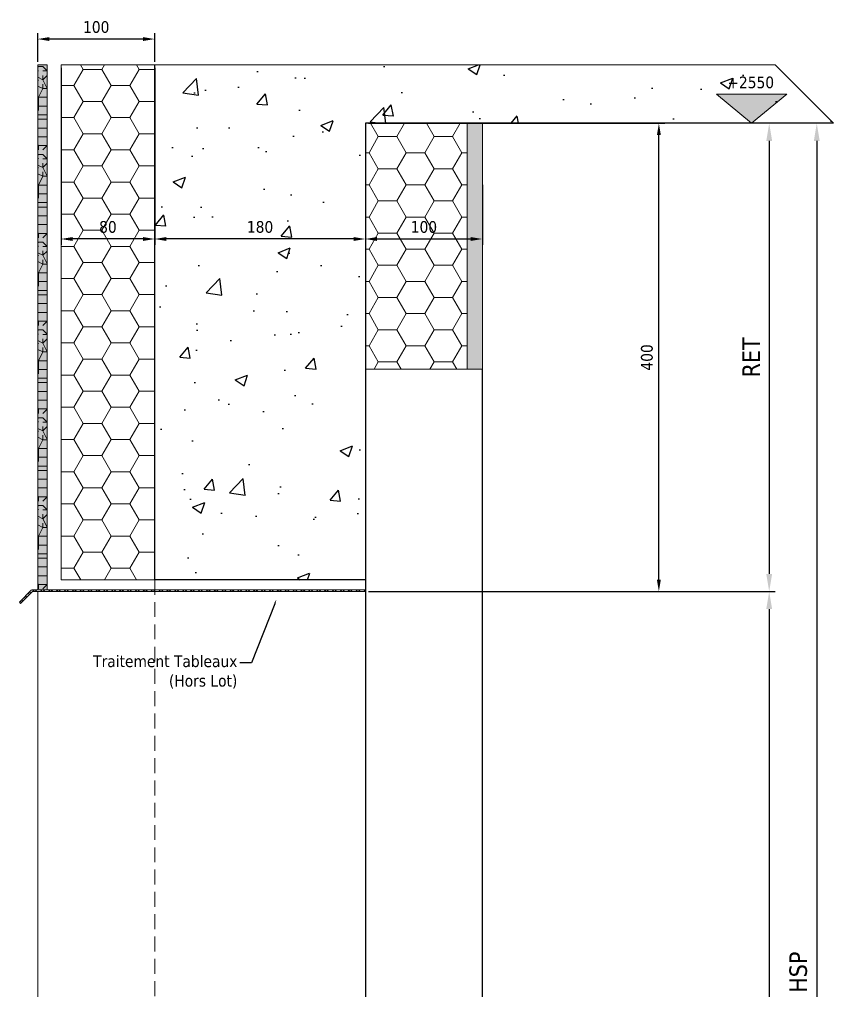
# Model space of a CAD drawing. Header units: millimetres. Extents: x -20000 to 230000, y -17405 to 24510.
# Drawn here: x 44704 to 45400, y 5803 to 6633 of the extents above; entities that cross this region are included whole.
import ezdxf
from ezdxf import colors
from ezdxf.entities.mleader import LeaderData, LeaderLine
from ezdxf.enums import TextEntityAlignment as Align
from ezdxf.math import Vec2, Vec3

# ---------------------------------------------------------------- set-up
doc = ezdxf.new("R2010")
doc.units = ezdxf.units.MM
doc.header["$PDMODE"] = 35
doc.header["$PDSIZE"] = 0.5
doc.linetypes.add('CACHE', pattern=[9.524999999999999, 6.35, -3.175])
doc.layers.get('0').update_dxf_attribs({"lineweight": 13})
doc.layers.get('Defpoints').update_dxf_attribs({"true_color": 0xc2a584})
doc.layers.add('0 - Invisible', color=43, linetype='Continuous', lineweight=0, plot=False)
for name, color, linetype, lineweight in [('1 - Aluminium', 150, 'Continuous', 13), ('1 - BETON', 251, 'Continuous', 25), ('1 - Bois', 44, 'Continuous', 13), ('1 - Cotation', 32, 'Continuous', 13), ('1 - INTERROMPU', 253, 'CACHE', 13), ('1 - Isolant', 132, 'Continuous', 13), ('1 - Platre', 252, 'Continuous', 13), ('1 - Texte', 7, 'Continuous', 13)]:
    doc.layers.add(name, color=color, linetype=linetype, lineweight=lineweight)
doc.layers.add('1 - Cache', color=7, linetype='Continuous', lineweight=0, true_color=0xffffff)
doc.styles.add('Texte Poralu', font='tahomabd.ttf')
doc.dimstyles.new('100 - 1000', dxfattribs={"dimtxt": 15, "dimasz": 15, "dimexe": 5, "dimexo": 2.5, "dimgap": 8, "dimtad": 1, "dimdec": 1, "dimtxsty": 'Texte Poralu', "dimcen": 10, "dimazin": 0, "dimtfac": 1, "dimtdec": 1, "dimtmove": 0, "dimatfit": 3, "dimfxl": 1, "dimarcsym": 0})
doc.dimstyles.new('30 - 1000', dxfattribs={"dimtxt": 10, "dimasz": 10, "dimexe": 5, "dimexo": 2.5, "dimgap": 5, "dimtad": 1, "dimdec": 1, "dimtxsty": 'Texte Poralu', "dimcen": 5, "dimazin": 0, "dimtfac": 1, "dimtdec": 1, "dimtmove": 0, "dimatfit": 3, "dimfxl": 1, "dimarcsym": 0})

# ---------------------------------------------------------------- blocks, each defined once
blk = doc.blocks.new('*U1214')
at = {"layer": '1 - Isolant'}
h = blk.add_hatch(dxfattribs=at)
h.set_pattern_fill('HONEY', color=256, scale=5)
h.set_pattern_definition([(0, (-58597.14088961176, -19497.49265059333), (23.8125, 13.748153225), [15.875, -31.75]), (120, (-58597.14088961176, -19497.49265059333), (-23.81249994797095, 13.74815331511695), [15.87499999999993, -31.74999999999986]), (59.99999999999999, (-58597.14088961176, -19497.49265059333), (5.202904551637744e-08, 27.49630654011694), [-31.75, 15.875])])
h.paths.add_polyline_path([(1.84029124352178e-10, -400.0000000000022), (87.00000000016948, -400.0000000000022), (86.99999999999818, -190), (-1.818989403545856e-12, -190)])
at = {"layer": '1 - Platre'}
h = blk.add_hatch(dxfattribs=at)
h.set_pattern_fill('AR-SAND', color=256, scale=0.1)
h.set_pattern_definition([(37.50000000000001, (-58597.14088961176, -19497.49265059333), (-0.1600031295984046, 4.894132373293424), [0, -3.860800000000001, 0, -4.318000000000001, 0, -4.1275]), (7.499999999999999, (-58597.14088961176, -19497.49265059333), (4.495232831380027, 7.168251005683543), [0, -2.0828, 0, -3.4798, 0, -1.3335]), (327.5, (-58600.26508961176, -19497.49265059333), (7.90992370241458, 0.01437184678545691), [0, -1.27, 0, -4.572, 0, -5.969]), (317.5, (-58600.26508961176, -19497.49265059333), (7.635564524722972, 2.229293232572162), [0, -0.635, 0, -2.9972, 0, -3.429])])
h.paths.add_polyline_path([(100.0000000001768, -400.0000000000022), (99.99999999999818, -190), (86.99999999999818, -190), (87.00000000016948, -400.0000000000022)])
at = {"layer": '0 - Invisible'}
for points in [[(1.84029124352178e-10, -400.0000000000022), (87.00000000016948, -400.0000000000022)], [(87.00000000016948, -400.0000000000022), (100.0000000001768, -400.0000000000022)]]:
    blk.add_lwpolyline(points, dxfattribs=at)
at = {"layer": '1 - Isolant'}
blk.add_lwpolyline([(87.00000000016948, -400.0000000000022), (86.99999999999818, -190), (-1.818989403545856e-12, -190), (1.84029124352178e-10, -400.0000000000022)], dxfattribs=at)
at = {"layer": '1 - Platre'}
blk.add_lwpolyline([(100.0000000001768, -400.0000000000022), (99.99999999999818, -190), (86.99999999999818, -190), (87.00000000016948, -400.0000000000022)], dxfattribs=at)
blk = doc.blocks.new('*U797')
at = {"layer": '1 - Isolant'}
h = blk.add_hatch(dxfattribs=at)
h.set_pattern_fill('HONEY', color=256, scale=5, style=0)
h.set_pattern_definition([(0, (-80.00000000000003, 279.9999999999841), (23.8125, 13.748153225), [15.875, -31.75]), (120, (-80.00000000000003, 279.9999999999841), (-23.81249994797095, 13.74815331511695), [15.87499999999995, -31.7499999999999]), (59.99999999999999, (-80.00000000000003, 279.9999999999841), (5.202904551637744e-08, 27.49630654011694), [-31.75, 15.875])])
h.paths.add_polyline_path([(-80, 439.999999999985), (2.694133978409138e-14, 439.999999999985), (1.77635683940025e-15, -9.094947017729282e-13), (-80.00000000000003, -9.094947017729282e-13)])
at = {"layer": '0 - Invisible'}
blk.add_lwpolyline([(-80, 439.999999999985), (2.694133978409138e-14, 439.999999999985)], dxfattribs=at)
at = {"layer": '1 - Isolant'}
blk.add_lwpolyline([(2.694133978409138e-14, 439.999999999985), (0, 0), (0, 0), (1.77635683940025e-15, -9.094947017729282e-13), (-80.00000000000003, -9.094947017729282e-13), (-80, 439.999999999985)], dxfattribs=at)
blk = doc.blocks.new('*D1445')
at = {"layer": '1 - Cotation', "color": 0, "lineweight": -2, "transparency": 16777216}
for p, q in [((45002.50002455692, 6144.331641222817), (45350.00002455673, 6144.331641222817)), ((45345.00002455673, 6129.331641222817), (45345.00002455673, 5398.732209340044)), ((45102.50002455684, 5383.732209340044), (45350.00002455673, 5383.732209340044))]:
    blk.add_line(p, q, dxfattribs=at)
at = {"layer": '1 - Cotation', "color": 0, "transparency": 16777216}
for points in [[(45342.50002455673, 6129.331641222817), (45347.50002455673, 6129.331641222817), (45345.00002455673, 6144.331641222817)], [(45342.50002455673, 5398.732209340044), (45347.50002455673, 5398.732209340044), (45345.00002455673, 5383.732209340044)]]:
    blk.add_solid(points, dxfattribs=at)
at = {"layer": 'Defpoints', "color": 0, "transparency": 16777216}
for p in [(45000.00002455692, 6144.331641222817), (45100.00002455684, 5383.732209340044), (45345.00002455673, 5383.732209340044)]:
    blk.add_point(p, dxfattribs=at)
at = {"layer": '1 - Cotation', "color": 0, "transparency": 16777216, "insert": (45329.50002455673, 5764.031925281438), "char_height": 15, "attachment_point": 5, "rotation": 90, "style": 'Texte Poralu'}
blk.add_mtext('H', dxfattribs=at)
blk = doc.blocks.new('*D1446')
at = {"layer": '1 - Cotation', "color": 0, "lineweight": -2, "transparency": 16777216}
for p, q in [((45397.50002455699, 6544.331641222834), (45380.66724815396, 6544.331641222834)), ((45385.66724815396, 6529.331641222834), (45385.66724815396, 5108.73220933936)), ((45397.5000245568, 5093.73220933936), (45380.66724815396, 5093.73220933936))]:
    blk.add_line(p, q, dxfattribs=at)
at = {"layer": '1 - Cotation', "color": 0, "transparency": 16777216}
for points in [[(45383.16724815396, 6529.331641222834), (45388.16724815396, 6529.331641222834), (45385.66724815396, 6544.331641222834)], [(45383.16724815396, 5108.73220933936), (45388.16724815396, 5108.73220933936), (45385.66724815396, 5093.73220933936)]]:
    blk.add_solid(points, dxfattribs=at)
at = {"layer": 'Defpoints', "color": 0, "transparency": 16777216}
for p in [(45400.00002455699, 6544.331641222834), (45385.66724815396, 5093.73220933936), (45400.0000245568, 5093.73220933936)]:
    blk.add_point(p, dxfattribs=at)
at = {"layer": '1 - Cotation', "color": 0, "transparency": 16777216, "insert": (45369.89525352669, 5819.031925281105), "char_height": 15, "attachment_point": 5, "rotation": 90, "style": 'Texte Poralu'}
blk.add_mtext('HSP', dxfattribs=at)
blk = doc.blocks.new('*U1213')
at = {"layer": '1 - BETON'}
h = blk.add_hatch(dxfattribs=at)
h.set_pattern_fill('CONCRETE', color=256, scale=15, style=0, pattern_type=2)
h.set_pattern_definition([(49.99999999999999, (169.9999999999999, 40.0000000000009), (107.589027390113, -9.412820247389266), [11.25, -123.75]), (355, (169.9999999999999, 40.0000000000009), (-20.81270004195, 112.8288200550018), [9, -99]), (100.4514, (178.965752, 39.21559900000089), (86.77640725710323, 103.415931309143), [9.5610285, -105.1713168]), (46.18420000000002, (169.9999999999999, 70.0000000000009), (160.0861572938467, -24.82785214935271), [16.87499999999985, -185.6249999999988]), (96.6356, (183.34051175, 67.93100395000089), (140.1994058323055, 146.1176806350663), [14.3415432, -157.75695]), (351.1842, (169.9999999999999, 70.0000000000009), (140.1992917700441, 146.1177901387987), [13.5, -148.5]), (21, (184.9999999999999, 62.5000000000009), (89.53605781776925, -60.39283359980082), [11.25, -123.75]), (326.0000000000001, (184.9999999999999, 62.5000000000009), (36.49729978823726, 108.772506757028), [9, -99]), (71.4514, (192.46133495, 57.4672591000009), (126.0333942872235, 48.37957450649286), [9.5610285, -105.1713168]), (37.50000000000001, (169.9999999999999, 40.0000000000009), (1.8239782975936, 49.93407807469672), [0, -97.8, 0, -100.5, 0, -99.375]), (7.499999999999999, (169.9999999999999, 40.0000000000009), (39.46043061632229, 59.16175678235403), [0, -57.3, 0, -95.55, 0, -37.875]), (327.5, (136.55, 40.0000000000009), (80.07336542586135, -3.383230760156963), [0, -37.5, 0, -117, 0, -155.25]), (317.5, (121.55, 40.0000000000009), (87.47792540135794, 15.01574734984766), [0, -48.75, 0, -77.69999999999999, 0, -110.25])])
h.paths.add_polyline_path([(400, 390.0000000000009), (350, 440.0000000000009), (-180, 440.0000000000009), (-180, 0), (0, 0), (0, 390.0000000000009)])
at = {"layer": '0 - Invisible'}
blk.add_lwpolyline([(400, 390.0000000000009), (350, 440.0000000000009), (-180, 440.0000000000009)], dxfattribs=at)
at = {"layer": '1 - BETON'}
blk.add_lwpolyline([(400, 390.0000000000009), (0, 390.0000000000009), (0, 0), (-180, 0), (-180, 440.0000000000009)], dxfattribs=at)
blk = doc.blocks.new('*D1447')
at = {"layer": 'Defpoints', "color": 0, "lineweight": -2, "transparency": 16777216}
for p, q in [((45000.00002455676, 6491.8316412228), (45000.00002455676, 6440.505853438952)), ((45100.00002455702, 6491.831641222801), (45100.00002455702, 6440.505853438952)), ((45010.00002455676, 6445.505853438952), (45090.00002455702, 6445.505853438952))]:
    blk.add_line(p, q, dxfattribs=at)
at = {"layer": 'Defpoints', "color": 0, "transparency": 16777216}
for p in [(45000.00002455676, 6494.3316412228), (45100.00002455702, 6494.331641222801), (45100.00002455702, 6445.505853438952)]:
    blk.add_point(p, dxfattribs=at)
for points in [[(45010.00002455676, 6447.172520105619), (45010.00002455676, 6443.839186772285), (45000.00002455676, 6445.505853438952)], [(45090.00002455702, 6447.172520105619), (45090.00002455702, 6443.839186772285), (45100.00002455702, 6445.505853438952)]]:
    blk.add_solid(points, dxfattribs=at)
at = {"layer": 'Defpoints', "color": 0, "transparency": 16777216, "insert": (45050.0000245569, 6455.710688898992), "char_height": 10, "attachment_point": 5, "style": 'Texte Poralu'}
blk.add_mtext('100', dxfattribs=at)
blk = doc.blocks.new('*D1451')
at = {"layer": 'Defpoints', "color": 0, "lineweight": -2, "transparency": 16777216}
for p, q in [((44820.00002455693, 6591.831641222818), (44820.00002455693, 6440.505853438946)), ((45000.00002455676, 6491.8316412228), (45000.00002455676, 6440.505853438946)), ((44990.00002455676, 6445.505853438946), (44830.00002455693, 6445.505853438946))]:
    blk.add_line(p, q, dxfattribs=at)
at = {"layer": 'Defpoints', "color": 0, "transparency": 16777216}
for p in [(44820.00002455693, 6594.331641222818), (45000.00002455676, 6494.3316412228), (44820.00002455693, 6445.505853438946)]:
    blk.add_point(p, dxfattribs=at)
for points in [[(44830.00002455693, 6447.172520105613), (44830.00002455693, 6443.839186772279), (44820.00002455693, 6445.505853438946)], [(44990.00002455676, 6447.172520105613), (44990.00002455676, 6443.839186772279), (45000.00002455676, 6445.505853438946)]]:
    blk.add_solid(points, dxfattribs=at)
at = {"layer": 'Defpoints', "color": 0, "transparency": 16777216, "insert": (44910.00002455685, 6455.734194607516), "char_height": 10, "attachment_point": 5, "style": 'Texte Poralu'}
blk.add_mtext('180', dxfattribs=at)
blk = doc.blocks.new('*D1448')
at = {"layer": '1 - Cotation', "color": 0, "lineweight": -2, "transparency": 16777216}
for p, q in [((45397.50002455693, 6544.331641222818), (45340.00002455673, 6544.331641222818)), ((45345.00002455673, 6529.331641222818), (45345.00002455673, 6159.331641222817)), ((45002.50002455692, 6144.331641222817), (45350.00002455673, 6144.331641222817))]:
    blk.add_line(p, q, dxfattribs=at)
at = {"layer": '1 - Cotation', "color": 0, "transparency": 16777216}
for points in [[(45342.50002455673, 6529.331641222818), (45347.50002455673, 6529.331641222818), (45345.00002455673, 6544.331641222818)], [(45342.50002455673, 6159.331641222817), (45347.50002455673, 6159.331641222817), (45345.00002455673, 6144.331641222817)]]:
    blk.add_solid(points, dxfattribs=at)
at = {"layer": 'Defpoints', "color": 0, "transparency": 16777216}
for p in [(45400.00002455693, 6544.331641222818), (45000.00002455692, 6144.331641222817), (45345.00002455673, 6144.331641222817)]:
    blk.add_point(p, dxfattribs=at)
at = {"layer": '1 - Cotation', "color": 0, "transparency": 16777216, "insert": (45329.50002455673, 6344.331641222824), "char_height": 15, "attachment_point": 5, "rotation": 90, "style": 'Texte Poralu'}
blk.add_mtext('RET', dxfattribs=at)
blk = doc.blocks.new('*U474')
blk.add_hatch(color=256).paths.add_polyline_path([(-70, 0), (-100, 25), (-40, 25)])
blk.add_line((0, 0), (-95, 0))
blk.add_lwpolyline([(-70, 0), (-100, 25), (-40, 25), (-70, 0)])
at = {"style": 'Texte Poralu'}
blk.add_attdef('HAUTEUR', text='', height=10, dxfattribs=at).set_placement((-70, 34.99999999999997), align=Align.MIDDLE_CENTER)
blk = doc.blocks.new('*D1452')
at = {"layer": 'Defpoints', "color": 0, "lineweight": -2, "transparency": 16777216}
for p, q in [((45002.50002455693, 6544.331641222818), (45255.74233473121, 6544.331641222818)), ((45250.74233473121, 6154.331641222817), (45250.74233473121, 6534.331641222818)), ((45002.50002455692, 6144.331641222817), (45255.74233473121, 6144.331641222817))]:
    blk.add_line(p, q, dxfattribs=at)
at = {"layer": 'Defpoints', "color": 0, "transparency": 16777216}
for p in [(45000.00002455693, 6544.331641222818), (45250.74233473121, 6544.331641222818), (45000.00002455692, 6144.331641222817)]:
    blk.add_point(p, dxfattribs=at)
for points in [[(45249.07566806455, 6534.331641222818), (45252.40900139788, 6534.331641222818), (45250.74233473121, 6544.331641222818)], [(45249.07566806455, 6154.331641222817), (45252.40900139788, 6154.331641222817), (45250.74233473121, 6144.331641222817)]]:
    blk.add_solid(points, dxfattribs=at)
at = {"layer": 'Defpoints', "color": 0, "transparency": 16777216, "insert": (45240.53749927117, 6344.331641222824), "char_height": 10, "attachment_point": 5, "rotation": 90, "style": 'Texte Poralu'}
blk.add_mtext('400', dxfattribs=at)
blk = doc.blocks.new('*D1453')
at = {"layer": 'Defpoints', "color": 0, "lineweight": -2, "transparency": 16777216}
for p, q in [((44740.00002455693, 6591.831641222801), (44740.00002455693, 6440.505853438954)), ((44820.00002455693, 6591.831641222801), (44820.00002455693, 6440.505853438954)), ((44810.00002455693, 6445.505853438954), (44750.00002455693, 6445.505853438954))]:
    blk.add_line(p, q, dxfattribs=at)
at = {"layer": 'Defpoints', "color": 0, "transparency": 16777216}
for p in [(44740.00002455693, 6594.331641222801), (44820.00002455693, 6594.331641222801), (44740.00002455693, 6445.505853438954)]:
    blk.add_point(p, dxfattribs=at)
for points in [[(44750.00002455693, 6447.172520105621), (44750.00002455693, 6443.839186772287), (44740.00002455693, 6445.505853438954)], [(44810.00002455693, 6447.172520105621), (44810.00002455693, 6443.839186772287), (44820.00002455693, 6445.505853438954)]]:
    blk.add_solid(points, dxfattribs=at)
at = {"layer": 'Defpoints', "color": 0, "transparency": 16777216, "insert": (44780.00002455693, 6455.734194607523), "char_height": 10, "attachment_point": 5, "style": 'Texte Poralu'}
blk.add_mtext('80', dxfattribs=at)
blk = doc.blocks.new('*D1449')
at = {"layer": '1 - Cotation', "color": 0, "lineweight": -2, "transparency": 16777216}
for p, q in [((44720.00002455693, 6596.831641222803), (44720.00002455693, 6621.338765349064)), ((44820.00002455693, 6596.831641222801), (44820.00002455693, 6621.338765349064)), ((44810.00002455693, 6616.338765349064), (44730.00002455693, 6616.338765349064))]:
    blk.add_line(p, q, dxfattribs=at)
at = {"layer": '1 - Cotation', "color": 0, "transparency": 16777216}
for points in [[(44730.00002455693, 6618.005432015731), (44730.00002455693, 6614.672098682398), (44720.00002455693, 6616.338765349064)], [(44810.00002455693, 6618.005432015731), (44810.00002455693, 6614.672098682398), (44820.00002455693, 6616.338765349064)]]:
    blk.add_solid(points, dxfattribs=at)
at = {"layer": 'Defpoints', "color": 0, "transparency": 16777216}
for p in [(44720.00002455693, 6616.338765349064), (44720.00002455693, 6594.331641222803), (44820.00002455693, 6594.331641222801)]:
    blk.add_point(p, dxfattribs=at)
at = {"layer": '1 - Cotation', "color": 0, "transparency": 16777216, "insert": (44770.00002455693, 6626.543600809105), "char_height": 10, "attachment_point": 5, "style": 'Texte Poralu'}
blk.add_mtext('100', dxfattribs=at)
blk = doc.blocks.new('*U831')
at = {"layer": '1 - Aluminium'}
h = blk.add_hatch(dxfattribs=at)
h.set_pattern_fill('ANSI32', color=256, scale=0.5, angle=90, style=0)
h.set_pattern_definition([(135, (-295.6066017177927, -10.16726188958273), (-3.367596045400933, -3.367596045400933), []), (135, (-295.6066017177927, -7.922196889579936), (-3.367596045400933, -3.367596045400933), [])])
edge = h.paths.add_edge_path()
edge.add_line((0, 1.5), (0, 0))
edge.add_line((0, 0), (-284.3786796564291, 0))
edge.add_line((-284.3786796564291, 0), (-294.5459415460118, -10.16726188958273))
edge.add_line((-294.5459415460118, -10.16726188958273), (-295.6066017177927, -9.106601717801821))
edge.add_line((-295.6066017177927, -9.106601717801821), (-285.43933982821, 1.06066017178091))
edge.add_arc((-284.378679656431, -7.696066006701585e-13), 1.500000000000757, 89.99999999992838, 134.9999999999286, ccw=False)
edge.add_line((-284.3786796564291, 1.5), (0, 1.5))
blk.add_lwpolyline([(0, 1.5), (0, 0), (0, 0, -0.414213562373095), (0, 0), (-284.3786796564291, 0), (-294.5459415460118, -10.16726188958273), (-295.6066017177927, -9.106601717801821), (-285.43933982821, 1.06066017178091, -0.198912367379658), (-284.3786796564291, 1.5), (0, 1.5)], format="xyb", close=True, dxfattribs=at)
blk = doc.blocks.new('*U832')
at = {"layer": '1 - Bois'}
h = blk.add_hatch(dxfattribs=at)
h.set_pattern_fill('352', color=256, scale=75, style=0, pattern_type=2)
h.set_pattern_definition([(0, (449.7499999999858, -17), (75, 75), [22.5, -52.5]), (0, (449.7499999999858, -13.25), (75, 75), [22.5, -52.5]), (0, (453.4999999999858, -5.75), (75, 75), [15, -60]), (0, (457.2499999999858, 1.75), (75, 75), [11.25, -63.75]), (0, (457.2499999999858, 9.25), (75, 75), [7.5, -67.5]), (0, (438.4999999999858, 16.75), (75, 75), [3.75, -18.75, 3.75, -48.75]), (0, (449.7499999999858, 20.5), (75, 75), [3.75, -30, 11.25, -30]), (0, (464.7499999999858, 24.25), (75, 75), [3.75, -3.75, 3.75, -63.75]), (0, (460.9999999999858, 28), (75, 75), [3.75, -71.25]), (0, (457.2499999999858, 35.5), (75, 75), [11.25, -63.75]), (0, (457.2499999999858, 43), (75, 75), [15, -60]), (0, (453.4999999999858, 50.5), (75, 75), [18.75, -22.5, 3.75, -30]), (90, (423.4999999999858, 5.5), (-74.99999999999999, 75), [3.75, -7.5, 18.75, -45]), (90, (427.2499999999858, 13), (-74.99999999999999, 75), [3.75, -3.75, 11.25, -56.25]), (90, (430.9999999999858, 43), (-74.99999999999999, 75), [7.5, -67.5]), (90, (434.7499999999858, 13), (-74.99999999999999, 75), [15, -22.5, 3.75, -33.75]), (90, (438.4999999999858, 54.25), (-74.99999999999999, 75), [3.75, -71.25]), (90, (442.2499999999858, 16.75), (-74.99999999999999, 75), [11.25, -63.75]), (90, (449.7499999999858, 20.5), (-74.99999999999999, 75), [7.5, -67.5]), (90, (457.2499999999858, 20.5), (-74.99999999999999, 75), [3.75, -11.25, 11.25, -48.75]), (90, (460.9999999999858, 24.25), (-74.99999999999999, 75), [3.75, -71.25]), (90, (464.7499999999858, 9.25), (-74.99999999999999, 75), [10.5, -64.5]), (90, (468.4999999999858, -5.75), (-74.99999999999999, 75), [7.5, -67.5]), (90, (475.9999999999858, 24.25), (-74.99999999999999, 75), [3.75, -71.25]), (90, (483.4999999999858, 20.5), (-74.99999999999999, 75), [11.25, -63.75]), (90, (490.9999999999858, 20.5), (-74.99999999999999, 75), [11.25, -63.75]), (45, (479.7499999999858, -9.5), (8.326672684688674e-15, 75.00000000142686), [5.30325, -5.30325, 5.30325, -90.15626715]), (45, (464.7499999999858, 9.25), (8.326672684688674e-15, 75.00000000142686), [10.6065, -95.45951715]), (45, (434.7499999999858, 46.75), (8.326672684688674e-15, 75.00000000142686), [10.6065, -95.45951715]), (45, (449.7499999999858, 28), (8.326672684688674e-15, 75.00000000142686), [10.6065, -95.45951715]), (45, (453.4999999999858, 13), (8.326672684688674e-15, 75.00000000142686), [10.6065, -95.45951715]), (45, (475.9999999999858, -2), (8.326672684688674e-15, 75.00000000142686), [10.6065, -95.45951715]), (45, (468.4999999999858, 1.75), (8.326672684688674e-15, 75.00000000142686), [15.9099, -90.15611715]), (45, (445.9999999999858, 35.5), (8.326672684688674e-15, 75.00000000142686), [5.30325, -100.76276715]), (45, (442.2499999999858, 43), (8.326672684688674e-15, 75.00000000142686), [5.30325, -100.76276715]), (45, (472.2499999999858, 43), (8.326672684688674e-15, 75.00000000142686), [5.30325, -100.76276715]), (45, (442.2499999999858, 5.5), (8.326672684688674e-15, 75.00000000142686), [5.30325, -100.76276715]), (45, (483.4999999999858, 31.75), (8.326672684688674e-15, 75.00000000142686), [5.30325, -100.76276715]), (45, (457.2499999999858, 24.25), (8.326672684688674e-15, 75.00000000142686), [5.30325, -100.76276715]), (45, (464.7499999999858, 31.75), (8.326672684688674e-15, 75.00000000142686), [5.30325, -100.76276715]), (135, (460.9999999999858, 16.75), (-75.00000000142686, 8.326672684688674e-15), [5.30325, -5.30325, 15.9099, -79.54961714999999]), (135, (472.2499999999858, 16.75), (-75.00000000142686, 8.326672684688674e-15), [5.30325, -100.76276715]), (135, (472.2499999999858, -9.5), (-75.00000000142686, 8.326672684688674e-15), [5.30325, -100.76276715]), (135, (457.2499999999858, 9.25), (-75.00000000142686, 8.326672684688674e-15), [5.30325, -100.76276715]), (135, (468.4999999999858, 24.25), (-75.00000000142686, 8.326672684688674e-15), [5.30325, -100.76276715]), (135, (449.7499999999858, 5.5), (-75.00000000142686, 8.326672684688674e-15), [5.30325, -100.76276715]), (135, (479.7499999999858, 5.5), (-75.00000000142686, 8.326672684688674e-15), [5.30325, -100.76276715]), (135, (427.2499999999858, -17), (-75.00000000142686, 8.326672684688674e-15), [5.30325, -100.76276715]), (135, (430.9999999999858, -13.25), (-75.00000000142686, 8.326672684688674e-15), [10.6065, -95.45951715]), (135, (434.7499999999858, -9.5), (-75.00000000142686, 8.326672684688674e-15), [10.6065, -95.45951715]), (135, (442.2499999999858, -9.5), (-75.00000000142686, 8.326672684688674e-15), [10.6065, -95.45951715]), (135, (445.9999999999858, -2), (-75.00000000142686, 8.326672684688674e-15), [10.6065, -95.45951715]), (135, (475.9999999999858, 28), (-75.00000000142686, 8.326672684688674e-15), [10.6065, -95.45951715]), (135, (490.9999999999858, -9.5), (-75.00000000142686, 8.326672684688674e-15), [10.6065, -95.45951715]), (135, (494.7499999999858, 50.5), (-75.00000000142686, 8.326672684688674e-15), [10.6065, -95.45951715]), (135, (494.7499999999858, 43), (-75.00000000142686, 8.326672684688674e-15), [10.6065, -95.45951715]), (135, (487.2499999999858, 39.25), (-75.00000000142686, 8.326672684688674e-15), [10.6065, -95.45951715]), (135, (434.7499999999858, 39.25), (-75.00000000142686, 8.326672684688674e-15), [15.9099, -90.15611715]), (135, (483.4999999999858, 31.75), (-75.00000000142686, 8.326672684688674e-15), [15.9099, -90.15611715]), (26.56505119999999, (442.2499999999858, 54.25), (75.00000000000706, 3.000483611570459e-08), [8.385, -159.320098275]), (26.56505119999999, (442.2499999999858, 16.75), (75.00000000000706, 3.000483611570459e-08), [8.385, -159.320098275]), (26.56505119999999, (449.7499999999858, 39.25), (75.00000000000706, 3.000483611570459e-08), [8.385, -159.320098275]), (26.56505119999999, (472.2499999999858, -13.25), (75.00000000000706, 3.000483611570459e-08), [8.385, -159.320098275]), (26.56505119999999, (468.4999999999858, -5.75), (75.00000000000706, 3.000483611570459e-08), [8.385, -159.320098275]), (26.56505119999999, (445.9999999999858, 9.25), (75.00000000000706, 3.000483611570459e-08), [8.385, -159.320098275]), (26.56505119999999, (445.9999999999858, 46.75), (75.00000000000706, 3.000483611570459e-08), [8.385, -159.320098275]), (26.56505119999999, (468.4999999999858, 24.25), (75.00000000000706, 3.000483611570459e-08), [16.77, -150.935098275]), (63.43494882, (468.4999999999858, 35.5), (3.824898731075166e-09, 75.00000000000705), [8.384999999999982, -159.3200982749997]), (63.43494882, (479.7499999999858, 13), (3.824898731075166e-09, 75.00000000000705), [8.384999999999982, -159.3200982749997]), (63.43494882, (442.2499999999858, 28), (3.824898731075166e-09, 75.00000000000705), [8.384999999999982, -159.3200982749997]), (63.43494882, (427.2499999999858, 31.75), (3.824898731075166e-09, 75.00000000000705), [8.384999999999982, -159.3200982749997]), (63.43494882, (472.2499999999858, 16.75), (3.824898731075166e-09, 75.00000000000705), [8.384999999999982, -159.3200982749997]), (63.43494882, (464.7499999999858, 16.75), (3.824898731075166e-09, 75.00000000000705), [8.384999999999982, -159.3200982749997]), (63.43494882, (434.7499999999858, 28), (3.824898731075166e-09, 75.00000000000705), [16.76999999999996, -150.9350982749997]), (63.43494882, (490.9999999999858, 1.75), (3.824898731075166e-09, 75.00000000000705), [16.76999999999996, -150.9350982749997]), (63.43494882, (483.4999999999858, 5.5), (3.824898731075166e-09, 75.00000000000705), [16.76999999999996, -150.9350982749997]), (116.5650512, (423.4999999999858, -5.75), (-3.000486109572265e-08, 75.00000000000705), [8.384999999999982, -159.3200982749997]), (116.5650512, (423.4999999999858, 35.5), (-3.000486109572265e-08, 75.00000000000705), [8.384999999999982, -159.3200982749997]), (116.5650512, (438.4999999999858, -17), (-3.000486109572265e-08, 75.00000000000705), [8.384999999999982, -159.3200982749997]), (116.5650512, (430.9999999999858, 50.5), (-3.000486109572265e-08, 75.00000000000705), [8.384999999999982, -159.3200982749997]), (116.5650512, (438.4999999999858, 5.5), (-3.000486109572265e-08, 75.00000000000705), [8.384999999999982, -159.3200982749997]), (116.5650512, (453.4999999999858, 13), (-3.000486109572265e-08, 75.00000000000705), [8.384999999999982, -159.3200982749997]), (116.5650512, (460.9999999999858, 28), (-3.000486109572265e-08, 75.00000000000705), [8.384999999999982, -159.3200982749997]), (116.5650512, (427.2499999999858, -2), (2.408598827469133e-05, 75.00001205800363), [8.384999999999982, -159.3200982749997]), (116.5650512, (445.9999999999858, 9.25), (-3.000486109572265e-08, 75.00000000000705), [8.384999999999982, -159.3200982749997]), (116.5650512, (468.4999999999858, 1.75), (-3.000486109572265e-08, 75.00000000000705), [8.384999999999982, -159.3200982749997]), (116.5650512, (475.9999999999858, 9.25), (-3.000486109572265e-08, 75.00000000000705), [8.384999999999982, -159.3200982749997]), (116.5650512, (490.9999999999858, 31.75), (-3.000486109572265e-08, 75.00000000000705), [8.384999999999982, -159.3200982749997]), (116.5650512, (434.7499999999858, 54.25), (-3.000486109572265e-08, 75.00000000000705), [8.384999999999982, -159.3200982749997]), (116.5650512, (423.4999999999858, 50.5), (-3.000486109572265e-08, 75.00000000000705), [16.76999999999996, -150.9350982749997]), (116.5650512, (434.7499999999858, -2), (-3.000486109572265e-08, 75.00000000000705), [16.76999999999996, -150.9350982749997]), (153.43494882, (423.4999999999858, -13.25), (-75.00000000000705, 3.82492371109322e-09), [8.385, -159.320098275]), (153.43494882, (487.2499999999858, -17), (-75.00000000000705, 3.82492371109322e-09), [8.385, -159.320098275]), (153.43494882, (483.4999999999858, 20.5), (-75.00000000000705, 3.82492371109322e-09), [8.385, -159.320098275]), (153.43494882, (453.4999999999858, -5.75), (-75.00000000000705, 3.82492371109322e-09), [8.385, -159.320098275]), (153.43494882, (449.7499999999858, -13.25), (-75.00000000000705, 3.82492371109322e-09), [8.385, -159.320098275]), (153.43494882, (457.2499999999858, 1.75), (-75.00000000000705, 3.82492371109322e-09), [8.385, -159.320098275]), (153.43494882, (479.7499999999858, 46.75), (-75.00000000000705, 3.82492371109322e-09), [8.385, -159.320098275]), (153.43494882, (487.2499999999858, 50.5), (-75.00000000000705, 3.82492371109322e-09), [16.77, -150.935098275])])
h.paths.add_polyline_path([(0, 0), (448.4999999999858, 0), (448.4999999999858, 8), (0, 8)])
at = {"layer": '1 - Cache'}
h = blk.add_hatch(color=256, dxfattribs=at)
h.dxf.hatch_style = 2
h.paths.add_polyline_path([(0, 0), (448.4999999999858, 0), (448.4999999999858, 8), (0, 8)])
at = {"layer": '1 - Bois'}
blk.add_lwpolyline([(0, 0), (448.4999999999858, 0), (448.4999999999858, 8), (0, 8)], close=True, dxfattribs=at)

msp = doc.modelspace()

# ---------------------------------------------------------------- linework, layer by layer
at = {"layer": '1 - BETON', "ltscale": 2}
msp.add_line((45100.00002455604, 5383.732209340044), (45100.00002455688, 6334.331641222817), dxfattribs=at)
msp.add_lwpolyline([(45000.00002455693, 6154.331641222817), (45000.00002455604, 5383.732209340044), (45000.00002455604, 5383.732209340044)], dxfattribs=at)
at = {"layer": '1 - Bois'}
msp.add_line((44720.00002455693, 6144.331641222817), (44720.00002455692, 5330.732209340133), dxfattribs=at)
at = {"layer": '1 - INTERROMPU', "ltscale": 2}
msp.add_line((44820.00002455693, 6154.331641222817), (44820.00002455688, 5340.732209340128), dxfattribs=at)

# ---------------------------------------------------------------- block references
at = {"rotation": 270}
msp.add_blockref('*U832', (44720.00002455693, 6594.331641222803), dxfattribs=at)
for name, p in [('*U797', (44820.00002455693, 6154.331641222817)), ('*U1213', (45000.00002455693, 6154.331641222817)), ('*U831', (45000.00002455692, 6144.331641222817))]:
    msp.add_blockref(name, p)
at = {"xscale": -1, "rotation": 180}
msp.add_blockref('*U1214', (45000.00002455693, 6144.331641222817), dxfattribs=at)
at = {"layer": '1 - Cotation'}
ref = msp.add_blockref('*U474', (45400.00002455693, 6544.331641222818), dxfattribs=at)
ref.add_attrib('HAUTEUR', '+2550', dxfattribs={"layer": '0', "height": 10, "style": 'Texte Poralu'}).set_placement((45329.2209782171, 6579.331641222818), align=Align.MIDDLE_CENTER)

# ---------------------------------------------------------------- dimensions: what is measured, and where the dimension line sits
dim = msp.add_linear_dim(base=(44720.00002455693, 6616.338765349064), p1=(44820.00002455693, 6594.331641222801), p2=(44720.00002455693, 6594.331641222803), dimstyle='30 - 1000', dxfattribs=at)
dim.commit()
dim.dimension.update_dxf_attribs({"geometry": '*D1449', "text_midpoint": (44770.00002455693, 6626.543600809105)})
for base, p1, p2, angle, text, picture, middle in [((45345.00002455673, 6144.331641222817), (45400.00002455693, 6544.331641222818), (45000.00002455692, 6144.331641222817), 270, 'RET', '*D1448', (45329.50002455673, 6344.331641222824)), ((45385.66724815396, 5093.73220933936), (45400.00002455699, 6544.331641222834), (45400.0000245568, 5093.73220933936), 90, 'HSP', '*D1446', (45369.89525352669, 5819.031925281105)), ((45345.00002455673, 5383.732209340044), (45000.00002455692, 6144.331641222817), (45100.00002455684, 5383.732209340044), 90, 'H', '*D1445', (45329.50002455673, 5764.031925281438))]:
    dim = msp.add_linear_dim(base=base, p1=p1, p2=p2, angle=angle, text=text, dimstyle='100 - 1000', dxfattribs=at)
    dim.commit()
    dim.dimension.update_dxf_attribs({"geometry": picture, "text_midpoint": middle})
at = {"layer": 'Defpoints'}
for base, p1, p2, picture, middle in [((44740.00002455693, 6445.505853438954), (44820.00002455693, 6594.331641222801), (44740.00002455693, 6594.331641222801), '*D1453', (44780.00002455693, 6455.734194607523)), ((44820.00002455693, 6445.505853438946), (45000.00002455676, 6494.3316412228), (44820.00002455693, 6594.331641222818), '*D1451', (44910.00002455685, 6455.734194607516)), ((45100.00002455702, 6445.505853438952), (45000.00002455676, 6494.3316412228), (45100.00002455702, 6494.331641222801), '*D1447', (45050.0000245569, 6455.710688898992))]:
    dim = msp.add_linear_dim(base=base, p1=p1, p2=p2, dimstyle='30 - 1000', dxfattribs=at)
    dim.commit()
    dim.dimension.update_dxf_attribs({"geometry": picture, "text_midpoint": middle})
dim = msp.add_linear_dim(base=(45250.74233473121, 6544.331641222818), p1=(45000.00002455692, 6144.331641222817), p2=(45000.00002455693, 6544.331641222818), angle=90, dimstyle='30 - 1000', dxfattribs=at)
dim.commit()
dim.dimension.update_dxf_attribs({"geometry": '*D1452', "text_midpoint": (45240.53749927117, 6344.331641222824)})

# ---------------------------------------------------------------- leaders
at = {"layer": '1 - Texte'}
ml = msp.add_multileader_mtext('Standard', dxfattribs=at)
ml.set_content('Traitement Tableaux\\P(Hors Lot)', color=256, style='Texte Poralu')
ml.set_leader_properties()
ml.build(insert=Vec2(0, 0))
ml.multileader.update_dxf_attribs({"dogleg_length": 10})
ctx = ml.context
ctx.base_point, ctx.char_height, ctx.plane_origin = Vec3(44745.06220833274, 6083.358987537038), 10, Vec3(44831.79862753939, 6021.886976275684)
ctx.text_align_type = 2
notes = []
notes.append((ctx, [(0, (1, 1, 0), (44902.58806461212, 6083.358987537038), (-1, 0), 10, [(0, [(44924.02451449743, 6137.631605618664)], 0, [])])]))
ctx.mtext.insert, ctx.mtext.alignment, ctx.mtext.flow_direction = Vec3(44890.58806461212, 6089.7424663819), 3, 5
for ctx, leaders in notes:
    for number, flags, end, landing, length, lines in leaders:
        leader = LeaderData()
        leader.index, (leader.has_last_leader_line, leader.has_dogleg_vector, leader.attachment_direction) = number, flags
        leader.last_leader_point, leader.dogleg_vector, leader.dogleg_length = Vec3(end), Vec3(landing), length
        for number, points, colour, breaks in lines:
            line = LeaderLine()
            line.index, line.vertices, line.color, line.breaks = number, Vec3.list(points), colors.encode_raw_color(colour), breaks
            leader.lines.append(line)
        ctx.leaders.append(leader)

doc.saveas('drawing.dxf')
